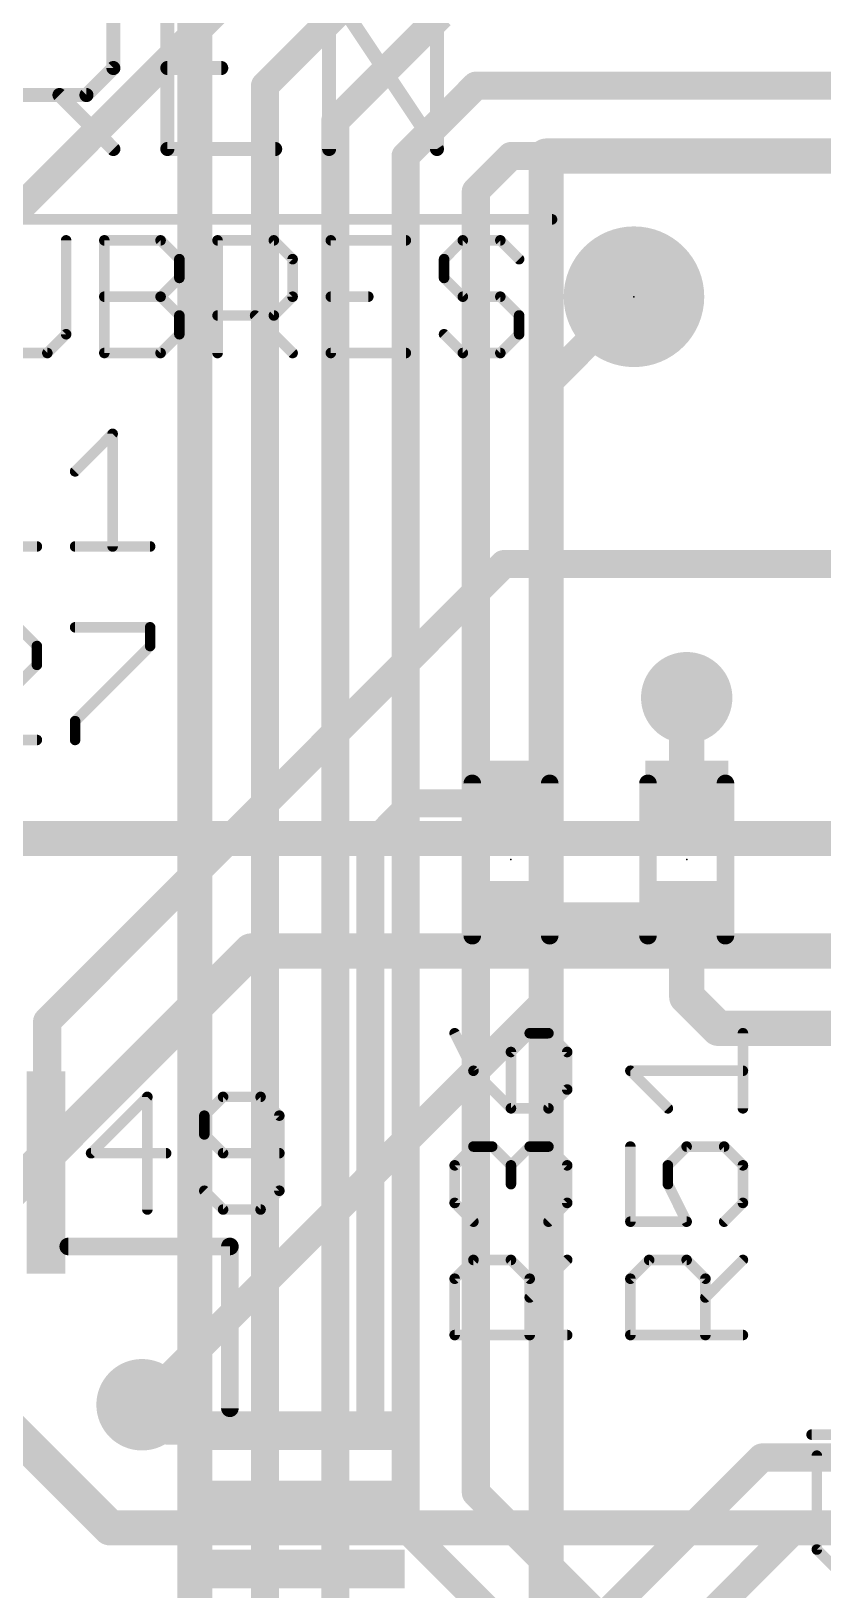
# Model space of a CAD drawing. Extents: x -18 to 144, y -21 to 125.
# Drawn here: x 34.89 to 40.61, y 72.2 to 83.45 of the extents above; entities that cross this region are included whole.
import ezdxf

# ---------------------------------------------------------------- set-up
doc = ezdxf.new("R2010")
doc.units = 0
for name, color, linetype in [('1', 251, 'CONTINUOUS'), ('15', 251, 'CONTINUOUS'), ('16', 175, 'CONTINUOUS'), ('17', 1, 'CONTINUOUS'), ('18', 82, 'CONTINUOUS'), ('2', 82, 'CONTINUOUS'), ('21', 253, 'CONTINUOUS'), ('23', 7, 'CONTINUOUS'), ('25', 253, 'CONTINUOUS'), ('27', 251, 'CONTINUOUS')]:
    doc.layers.add(name, color=color, linetype=linetype)

# ---------------------------------------------------------------- blocks, each defined once
blk = doc.blocks.new('ROUNDP')
at = {"const_width": 0.5}
blk.add_lwpolyline([(0, -0.25, 1), (0, 0.25, 1), (0, -0.25)], format="xyb", dxfattribs=at)
blk = doc.blocks.new('RECT')
blk.add_solid([(-0.5, -0.5), (0.5, -0.5), (-0.5, 0.5), (0.5, 0.5)])
blk = doc.blocks.new('ROUNDV')
at = {"const_width": 0.5}
blk.add_lwpolyline([(0, -0.25, 1), (0, 0.25, 1), (0, -0.25)], format="xyb", dxfattribs=at)

msp = doc.modelspace()

# ---------------------------------------------------------------- linework, layer by layer
at = {"layer": '1'}
for points, const_width in [([(33.782, 81.153), (38.1, 85.471)], 0.2032), ([(38.3032, 79.6036), (35.0012, 76.3016)], 0.2032), ([(44.069, 79.6036), (38.3032, 79.6036)], 0.2032), ([(39.624, 77.905), (39.624, 78.6384)], 0.254), ([(38.3254, 77.8764), (38.354, 77.905)], 0.2032), ([(37.338, 77.5716), (37.6428, 77.8764)], 0.2032), ([(37.6428, 77.8764), (38.3254, 77.8764)], 0.2032), ([(37.338, 73.346), (37.338, 77.5716)], 0.2032), ([(38.354, 77.035), (39.624, 77.035)], 0.254), ([(39.624, 77.035), (39.624, 76.4794)], 0.254), ([(39.624, 76.4794), (39.8526, 76.2508)], 0.254), ([(35.0012, 76.3016), (35.0012, 75.2186)], 0.2032), ([(39.8526, 76.2508), (41.4528, 76.2508)], 0.254), ([(35.0012, 75.2186), (34.992, 75.2094)], 0.2032), ([(35.874, 73.346), (35.687, 73.533)], 0.2032), ([(36.8554, 73.346), (35.874, 73.346)], 0.2032), ([(36.8554, 73.346), (37.338, 73.346)], 0.2032), ([(40.168, 73.152), (38.862, 71.846)], 0.2032), ([(43.688, 73.152), (40.168, 73.152)], 0.2032), ([(40.414, 72.644), (39.116, 71.346)], 0.2032), ([(44.196, 72.644), (40.414, 72.644)], 0.2032)]:
    msp.add_lwpolyline(points, dxfattribs=dict(at, const_width=const_width))
for points, const_width in [([(38.3032, 79.6544, 1), (38.3032, 79.5528)], 0.1016), ([(38.3391, 79.5677, 1), (38.2673, 79.6395)], 0.1016), ([(39.6875, 78.6384, 1), (39.5605, 78.6384)], 0.127), ([(38.3899, 77.8691, 1), (38.3181, 77.9409)], 0.1016), ([(37.6428, 77.9272, 1), (37.6428, 77.8256)], 0.1016), ([(37.6787, 77.8405, 1), (37.6069, 77.9123)], 0.1016), ([(38.2895, 77.9123, 1), (38.3613, 77.8405)], 0.1016), ([(38.3254, 77.8256, 1), (38.3254, 77.9272)], 0.1016), ([(39.5605, 77.905, 1), (39.6875, 77.905)], 0.127), ([(37.3888, 77.5716, 1), (37.2872, 77.5716)], 0.1016), ([(37.3021, 77.6075, 1), (37.3739, 77.5357)], 0.1016), ([(38.354, 77.0985, 1), (38.354, 76.9715)], 0.127), ([(39.6875, 77.035, 1), (39.5605, 77.035)], 0.127), ([(39.624, 76.9715, 1), (39.624, 77.0985)], 0.127), ([(39.6689, 76.5243, 1), (39.5791, 76.4345)], 0.127), ([(39.5605, 76.4794, 1), (39.6875, 76.4794)], 0.127), ([(35.052, 76.3016, 1), (34.9504, 76.3016)], 0.1016), ([(34.9653, 76.3375, 1), (35.0371, 76.2657)], 0.1016), ([(39.8526, 76.3143, 1), (39.8526, 76.1873)], 0.127), ([(39.8077, 76.2059, 1), (39.8975, 76.2957)], 0.127), ([(35.0371, 75.1827, 1), (34.9653, 75.2545)], 0.1016), ([(34.9561, 75.2453, 1), (35.0279, 75.1735)], 0.1016), ([(34.9504, 75.2186, 1), (35.052, 75.2186)], 0.1016), ([(35.7229, 73.5689, 1), (35.6511, 73.4971)], 0.1016), ([(35.874, 73.3968, 1), (35.874, 73.2952)], 0.1016), ([(35.8381, 73.3101, 1), (35.9099, 73.3819)], 0.1016), ([(36.8554, 73.3968, 1), (36.8554, 73.2952)], 0.1016), ([(36.8554, 73.2952, 1), (36.8554, 73.3968)], 0.1016), ([(37.2872, 73.346, 1), (37.3888, 73.346)], 0.1016), ([(37.338, 73.2952, 1), (37.338, 73.3968)], 0.1016), ([(40.168, 73.2028, 1), (40.168, 73.1012)], 0.1016), ([(40.2039, 73.1161, 1), (40.1321, 73.1879)], 0.1016), ([(40.414, 72.6948, 1), (40.414, 72.5932)], 0.1016), ([(40.4499, 72.6081, 1), (40.3781, 72.6799)], 0.1016)]:
    msp.add_lwpolyline(points, format="xyb", dxfattribs=dict(at, const_width=const_width))
at = {"layer": '15'}
for points, const_width in [([(36.068, 64.516), (36.068, 86.868)], 0.254), ([(36.576, 83.058), (37.592, 84.074)], 0.2032), ([(37.084, 82.804), (37.846, 83.566)], 0.2032), ([(36.576, 70.1802), (36.576, 83.058)], 0.2032), ([(38.1, 83.058), (37.592, 82.55)], 0.2032), ([(42.672, 83.058), (38.1, 83.058)], 0.2032), ([(37.084, 71.3232), (37.084, 82.804)], 0.2032), ([(37.592, 82.55), (37.592, 72.644)], 0.2032), ([(38.354, 82.55), (38.1, 82.296)], 0.2032), ([(42.926, 82.55), (38.354, 82.55)], 0.2032), ([(38.608, 52.07), (38.608, 82.55)], 0.254), ([(38.608, 82.55), (68.58, 82.55)], 0.254), ([(38.1, 82.296), (38.1, 72.898)], 0.2032), ([(38.1, 72.898), (40.132, 70.866)], 0.2032), ([(37.592, 72.644), (39.624, 70.612)], 0.2032)]:
    msp.add_lwpolyline(points, dxfattribs=dict(at, const_width=const_width))
for points, const_width in [([(36.6268, 83.058, 1), (36.5252, 83.058)], 0.1016), ([(36.5401, 83.0939, 1), (36.6119, 83.0221)], 0.1016), ([(38.1, 83.1088, 1), (38.1, 83.0072)], 0.1016), ([(38.1359, 83.0221, 1), (38.0641, 83.0939)], 0.1016), ([(37.1348, 82.804, 1), (37.0332, 82.804)], 0.1016), ([(37.0481, 82.8399, 1), (37.1199, 82.7681)], 0.1016), ([(37.6428, 82.55, 1), (37.5412, 82.55)], 0.1016), ([(37.5561, 82.5859, 1), (37.6279, 82.5141)], 0.1016), ([(38.354, 82.6008, 1), (38.354, 82.4992)], 0.1016), ([(38.3899, 82.5141, 1), (38.3181, 82.5859)], 0.1016), ([(38.6715, 82.55, 1), (38.5445, 82.55)], 0.127), ([(38.608, 82.6135, 1), (38.608, 82.4865)], 0.127), ([(38.1508, 82.296, 1), (38.0492, 82.296)], 0.1016), ([(38.0641, 82.3319, 1), (38.1359, 82.2601)], 0.1016), ([(38.1359, 72.9339, 1), (38.0641, 72.8621)], 0.1016), ([(38.0492, 72.898, 1), (38.1508, 72.898)], 0.1016), ([(37.6279, 72.6799, 1), (37.5561, 72.6081)], 0.1016), ([(37.5412, 72.644, 1), (37.6428, 72.644)], 0.1016)]:
    msp.add_lwpolyline(points, format="xyb", dxfattribs=dict(at, const_width=const_width))
at = {"layer": '16', "const_width": 0.254}
for points in [[(45.0596, 77.6224), (34.3916, 77.6224)], [(36.4744, 76.8096), (33.4772, 73.8124)], [(45.5676, 76.8096), (36.4744, 76.8096)], [(35.456, 72.644), (34.492, 73.608)], [(45.212, 72.644), (35.456, 72.644)]]:
    msp.add_lwpolyline(points, dxfattribs=at)
at = {"layer": '16', "const_width": 0.127}
for points in [[(36.4744, 76.8731, 1), (36.4744, 76.7461)], [(36.5193, 76.7647, 1), (36.4295, 76.8545)], [(35.456, 72.7075, 1), (35.456, 72.5805)], [(35.4111, 72.5991, 1), (35.5009, 72.6889)]]:
    msp.add_lwpolyline(points, format="xyb", dxfattribs=at)
at = {"layer": '2', "const_width": 0.2032}
for points in [[(38.608, 80.899), (39.243, 81.534)], [(38.608, 76.454), (38.608, 80.899)], [(35.687, 73.533), (38.608, 76.454)]]:
    msp.add_lwpolyline(points, dxfattribs=at)
at = {"layer": '2', "const_width": 0.1016}
for points in [[(39.2789, 81.4981, 1), (39.2071, 81.5699)], [(38.6588, 80.899, 1), (38.5572, 80.899)], [(38.5721, 80.9349, 1), (38.6439, 80.8631)], [(38.6439, 76.4181, 1), (38.5721, 76.4899)], [(38.5572, 76.454, 1), (38.6588, 76.454)], [(35.6511, 73.5689, 1), (35.7229, 73.4971)]]:
    msp.add_lwpolyline(points, format="xyb", dxfattribs=at)
at = {"layer": '21'}
for points, const_width in [([(35.8698, 83.7702), (35.8698, 82.6008)], 0.1016), ([(37.0392, 82.6008), (37.0392, 83.7702)], 0.1016), ([(37.0392, 83.7702), (37.8188, 82.6008)], 0.1016), ([(37.8188, 82.6008), (37.8188, 83.7702)], 0.1016), ([(35.48, 83.5753), (35.48, 83.1855)], 0.1016), ([(35.48, 83.1855), (35.2851, 82.9906)], 0.1016), ([(35.8698, 83.1855), (36.2596, 83.1855)], 0.1016), ([(35.2851, 82.9906), (34.7004, 82.9906)], 0.1016), ([(35.0902, 82.9906), (35.48, 82.6008)], 0.1016), ([(35.8698, 82.6008), (36.6494, 82.6008)], 0.1016), ([(38.074, 76.92), (38.074, 78.02)], 0.127), ([(38.634, 76.92), (38.634, 78.02)], 0.127), ([(39.344, 78.02), (39.344, 76.92)], 0.127), ([(39.904, 78.02), (39.904, 76.92)], 0.127), ([(35.7254, 75.7562), (35.3187, 75.3494)], 0.0762), ([(35.7254, 74.9427), (35.7254, 75.7562)], 0.0762), ([(36.2729, 75.7562), (36.1373, 75.6206)], 0.0762), ([(36.544, 75.7562), (36.2729, 75.7562)], 0.0762), ([(36.6796, 75.6206), (36.544, 75.7562)], 0.0762), ([(36.1373, 75.6206), (36.1373, 75.485)], 0.0762), ([(36.6796, 75.0783), (36.6796, 75.6206)], 0.0762), ([(36.1373, 75.485), (36.2729, 75.3494)], 0.0762), ([(35.3187, 75.3494), (35.861, 75.3494)], 0.0762), ([(36.2729, 75.3494), (36.6796, 75.3494)], 0.0762), ([(36.1373, 75.0783), (36.2729, 74.9427)], 0.0762), ([(36.544, 74.9427), (36.6796, 75.0783)], 0.0762), ([(36.2729, 74.9427), (36.544, 74.9427)], 0.0762), ([(35.1536, 74.676), (36.322, 74.676)], 0.127), ([(36.322, 74.676), (36.322, 73.5076)], 0.127), ([(40.5268, 73.3171), (43.8012, 73.3171)], 0.0762), ([(40.5649, 73.1654), (40.5649, 72.4875)], 0.0762), ([(40.5649, 72.4875), (40.7005, 72.3519)], 0.0762)]:
    msp.add_lwpolyline(points, dxfattribs=dict(at, const_width=const_width))
for points, const_width in [([(35.4546, 83.1855, 1), (35.5054, 83.1855)], 0.0508), ([(35.4979, 83.1675, 1), (35.462, 83.2035)], 0.0508), ([(35.8698, 83.2109, 1), (35.8698, 83.1601)], 0.0508), ([(36.2596, 83.1601, 1), (36.2596, 83.2109)], 0.0508), ([(35.1081, 83.0086, 1), (35.0722, 82.9726)], 0.0508), ([(35.2671, 83.0086, 1), (35.303, 82.9726)], 0.0508), ([(35.2851, 82.9652, 1), (35.2851, 83.016)], 0.0508), ([(35.462, 82.5828, 1), (35.4979, 82.6188)], 0.0508), ([(35.8698, 82.6262, 1), (35.8698, 82.5754)], 0.0508), ([(35.8444, 82.6008, 1), (35.8952, 82.6008)], 0.0508), ([(36.6494, 82.5754, 1), (36.6494, 82.6262)], 0.0508), ([(37.0138, 82.6008, 1), (37.0646, 82.6008)], 0.0508), ([(37.7934, 82.6008, 1), (37.8442, 82.6008)], 0.0508), ([(37.7976, 82.5867, 1), (37.8399, 82.6149)], 0.0508), ([(38.1058, 78.02, 1), (38.0423, 78.02)], 0.0635), ([(38.6658, 78.02, 1), (38.6022, 78.02)], 0.0635), ([(39.3758, 78.02, 1), (39.3122, 78.02)], 0.0635), ([(39.9358, 78.02, 1), (39.8723, 78.02)], 0.0635), ([(38.0423, 76.92, 1), (38.1058, 76.92)], 0.0635), ([(38.6022, 76.92, 1), (38.6658, 76.92)], 0.0635), ([(39.3122, 76.92, 1), (39.3758, 76.92)], 0.0635), ([(39.8723, 76.92, 1), (39.9358, 76.92)], 0.0635), ([(35.7445, 75.7562, 1), (35.7064, 75.7562)], 0.0381), ([(35.7389, 75.7427, 1), (35.712, 75.7697)], 0.0381), ([(36.2729, 75.7752, 1), (36.2729, 75.7371)], 0.0381), ([(36.2863, 75.7427, 1), (36.2594, 75.7697)], 0.0381), ([(36.5575, 75.7697, 1), (36.5306, 75.7427)], 0.0381), ([(36.544, 75.7371, 1), (36.544, 75.7752)], 0.0381), ([(36.1238, 75.6341, 1), (36.1507, 75.6071)], 0.0381), ([(36.1563, 75.6206, 1), (36.1182, 75.6206)], 0.0381), ([(36.6987, 75.6206, 1), (36.6606, 75.6206)], 0.0381), ([(36.6661, 75.6071, 1), (36.6931, 75.6341)], 0.0381), ([(36.1507, 75.4985, 1), (36.1238, 75.4716)], 0.0381), ([(36.1182, 75.485, 1), (36.1563, 75.485)], 0.0381), ([(35.3187, 75.3685, 1), (35.3187, 75.3304)], 0.0381), ([(35.3052, 75.3629, 1), (35.3322, 75.336)], 0.0381), ([(35.861, 75.3304, 1), (35.861, 75.3685)], 0.0381), ([(36.2729, 75.3685, 1), (36.2729, 75.3304)], 0.0381), ([(36.2594, 75.336, 1), (36.2863, 75.3629)], 0.0381), ([(36.6796, 75.3304, 1), (36.6796, 75.3685)], 0.0381), ([(36.1507, 75.0918, 1), (36.1238, 75.0648)], 0.0381), ([(36.6606, 75.0783, 1), (36.6987, 75.0783)], 0.0381), ([(36.6931, 75.0648, 1), (36.6661, 75.0918)], 0.0381), ([(35.7064, 74.9427, 1), (35.7445, 74.9427)], 0.0381), ([(36.2729, 74.9617, 1), (36.2729, 74.9237)], 0.0381), ([(36.2594, 74.9292, 1), (36.2863, 74.9562)], 0.0381), ([(36.5306, 74.9562, 1), (36.5575, 74.9292)], 0.0381), ([(36.544, 74.9237, 1), (36.544, 74.9617)], 0.0381), ([(35.1536, 74.7078, 1), (35.1536, 74.6442)], 0.0635), ([(36.3538, 74.676, 1), (36.2903, 74.676)], 0.0635), ([(36.322, 74.6442, 1), (36.322, 74.7078)], 0.0635), ([(36.2903, 73.5076, 1), (36.3538, 73.5076)], 0.0635), ([(40.5268, 73.3362, 1), (40.5268, 73.2981)], 0.0381), ([(40.584, 73.1654, 1), (40.5459, 73.1654)], 0.0381), ([(40.5784, 72.501, 1), (40.5515, 72.474)], 0.0381), ([(40.5459, 72.4875, 1), (40.584, 72.4875)], 0.0381)]:
    msp.add_lwpolyline(points, format="xyb", dxfattribs=dict(at, const_width=const_width))
at = {"layer": '23'}
for p in [(39.243, 81.534), (38.354, 77.47), (39.624, 77.47)]:
    msp.add_point(p, dxfattribs=at)
at = {"layer": '25', "const_width": 0.0762}
for points in [[(33.7393, 82.0928), (38.6507, 82.0928)], [(35.1383, 81.2632), (35.1383, 81.9411)], [(35.4145, 81.1276), (35.4145, 81.9411)], [(35.4145, 81.9411), (35.8213, 81.9411)], [(35.8213, 81.9411), (35.9568, 81.8055)], [(36.2331, 81.1276), (36.2331, 81.9411)], [(36.2331, 81.9411), (36.6398, 81.9411)], [(36.6398, 81.9411), (36.7754, 81.8055)], [(37.594, 81.9411), (37.0517, 81.9411)], [(37.0517, 81.9411), (37.0517, 81.1276)], [(38.0058, 81.9411), (37.8703, 81.8055)], [(38.277, 81.9411), (38.0058, 81.9411)], [(38.4126, 81.8055), (38.277, 81.9411)], [(35.9568, 81.8055), (35.9568, 81.6699)], [(36.7754, 81.8055), (36.7754, 81.5343)], [(37.8703, 81.8055), (37.8703, 81.6699)], [(35.9568, 81.6699), (35.8213, 81.5343)], [(37.8703, 81.6699), (38.0058, 81.5343)], [(35.4145, 81.5343), (35.8213, 81.5343)], [(35.8213, 81.5343), (35.9568, 81.3988)], [(36.7754, 81.5343), (36.6398, 81.3988)], [(37.0517, 81.5343), (37.3228, 81.5343)], [(38.0058, 81.5343), (38.277, 81.5343)], [(38.277, 81.5343), (38.4126, 81.3988)], [(35.9568, 81.3988), (35.9568, 81.2632)], [(36.6398, 81.3988), (36.2331, 81.3988)], [(36.5043, 81.3988), (36.7754, 81.1276)], [(38.4126, 81.3988), (38.4126, 81.2632)], [(35.0027, 81.1276), (35.1383, 81.2632)], [(35.9568, 81.2632), (35.8213, 81.1276)], [(38.0058, 81.1276), (37.8703, 81.2632)], [(38.4126, 81.2632), (38.277, 81.1276)], [(34.7315, 81.1276), (35.0027, 81.1276)], [(35.8213, 81.1276), (35.4145, 81.1276)], [(37.0517, 81.1276), (37.594, 81.1276)], [(38.277, 81.1276), (38.0058, 81.1276)], [(37.9469, 76.2158), (38.0825, 75.9447)], [(38.4892, 76.2158), (38.3537, 76.0803)], [(38.6248, 76.2158), (38.4892, 76.2158)], [(38.7604, 76.0803), (38.6248, 76.2158)], [(40.0304, 75.6735), (40.0304, 76.2158)], [(38.3537, 76.0803), (38.3537, 75.6735)], [(38.7604, 75.8091), (38.7604, 76.0803)], [(38.0825, 75.9447), (38.3537, 75.6735)], [(39.4881, 75.6735), (39.2169, 75.9447)], [(39.2169, 75.9447), (40.0304, 75.9447)], [(38.6248, 75.6735), (38.7604, 75.8091)], [(38.3537, 75.6735), (38.6248, 75.6735)], [(37.9469, 75.2617), (38.0825, 75.3973)], [(38.0825, 75.3973), (38.2181, 75.3973)], [(38.2181, 75.3973), (38.3537, 75.2617)], [(38.3537, 75.2617), (38.4892, 75.3973)], [(38.4892, 75.3973), (38.6248, 75.3973)], [(38.6248, 75.3973), (38.7604, 75.2617)], [(39.2169, 75.3973), (39.2169, 74.8549)], [(39.4881, 75.2617), (39.6237, 75.3973)], [(39.6237, 75.3973), (39.8948, 75.3973)], [(39.8948, 75.3973), (40.0304, 75.2617)], [(37.9469, 74.9905), (37.9469, 75.2617)], [(38.3537, 75.2617), (38.3537, 75.1261)], [(38.7604, 75.2617), (38.7604, 74.9905)], [(39.4881, 75.1261), (39.4881, 75.2617)], [(40.0304, 75.2617), (40.0304, 74.9905)], [(39.6237, 74.8549), (39.4881, 75.1261)], [(38.0825, 74.8549), (37.9469, 74.9905)], [(38.7604, 74.9905), (38.6248, 74.8549)], [(40.0304, 74.9905), (39.8948, 74.8549)], [(39.2169, 74.8549), (39.6237, 74.8549)], [(37.9469, 74.4431), (38.0825, 74.5787)], [(38.0825, 74.5787), (38.3537, 74.5787)], [(38.3537, 74.5787), (38.4892, 74.4431)], [(38.4892, 74.3075), (38.7604, 74.5787)], [(39.2169, 74.4431), (39.3525, 74.5787)], [(39.3525, 74.5787), (39.6237, 74.5787)], [(39.6237, 74.5787), (39.7592, 74.4431)], [(39.7592, 74.3075), (40.0304, 74.5787)], [(37.9469, 74.0364), (37.9469, 74.4431)], [(38.4892, 74.4431), (38.4892, 74.0364)], [(39.2169, 74.0364), (39.2169, 74.4431)], [(39.7592, 74.4431), (39.7592, 74.0364)], [(38.7604, 74.0364), (37.9469, 74.0364)], [(40.0304, 74.0364), (39.2169, 74.0364)]]:
    msp.add_lwpolyline(points, dxfattribs=at)
at = {"layer": '25', "const_width": 0.0381}
for points in [[(38.6507, 82.0738, 1), (38.6507, 82.1118)], [(35.1573, 81.9411, 1), (35.1192, 81.9411)], [(35.4336, 81.9411, 1), (35.3955, 81.9411)], [(35.4145, 81.9601, 1), (35.4145, 81.922)], [(35.8347, 81.9546, 1), (35.8078, 81.9276)], [(35.8213, 81.922, 1), (35.8213, 81.9601)], [(36.2521, 81.9411, 1), (36.214, 81.9411)], [(36.2331, 81.9601, 1), (36.2331, 81.922)], [(36.6533, 81.9546, 1), (36.6264, 81.9276)], [(36.6398, 81.922, 1), (36.6398, 81.9601)], [(37.0707, 81.9411, 1), (37.0326, 81.9411)], [(37.0517, 81.9601, 1), (37.0517, 81.922)], [(37.594, 81.922, 1), (37.594, 81.9601)], [(38.0058, 81.9601, 1), (38.0058, 81.922)], [(38.0193, 81.9276, 1), (37.9924, 81.9546)], [(38.2905, 81.9546, 1), (38.2635, 81.9276)], [(38.277, 81.922, 1), (38.277, 81.9601)], [(35.9759, 81.8055, 1), (35.9378, 81.8055)], [(35.9434, 81.792, 1), (35.9703, 81.819)], [(36.7945, 81.8055, 1), (36.7564, 81.8055)], [(36.762, 81.792, 1), (36.7889, 81.819)], [(37.8893, 81.8055, 1), (37.8512, 81.8055)], [(37.8568, 81.819, 1), (37.8837, 81.792)], [(38.3991, 81.792, 1), (38.4261, 81.819)], [(35.9378, 81.6699, 1), (35.9759, 81.6699)], [(35.9703, 81.6565, 1), (35.9434, 81.6834)], [(37.8512, 81.6699, 1), (37.8893, 81.6699)], [(37.8837, 81.6834, 1), (37.8568, 81.6565)], [(35.4145, 81.5534, 1), (35.4145, 81.5153)], [(35.8347, 81.5478, 1), (35.8078, 81.5209)], [(35.8078, 81.5478, 1), (35.8347, 81.5209)], [(35.8213, 81.5153, 1), (35.8213, 81.5534)], [(36.7564, 81.5343, 1), (36.7945, 81.5343)], [(36.7889, 81.5209, 1), (36.762, 81.5478)], [(37.0517, 81.5534, 1), (37.0517, 81.5153)], [(37.3228, 81.5153, 1), (37.3228, 81.5534)], [(38.0058, 81.5534, 1), (38.0058, 81.5153)], [(37.9924, 81.5209, 1), (38.0193, 81.5478)], [(38.2905, 81.5478, 1), (38.2635, 81.5209)], [(38.277, 81.5153, 1), (38.277, 81.5534)], [(35.9759, 81.3988, 1), (35.9378, 81.3988)], [(35.9434, 81.3853, 1), (35.9703, 81.4122)], [(36.2331, 81.4178, 1), (36.2331, 81.3797)], [(36.5177, 81.4122, 1), (36.4908, 81.3853)], [(36.6264, 81.4122, 1), (36.6533, 81.3853)], [(36.6398, 81.3797, 1), (36.6398, 81.4178)], [(38.4316, 81.3988, 1), (38.3935, 81.3988)], [(38.3991, 81.3853, 1), (38.4261, 81.4122)], [(35.1192, 81.2632, 1), (35.1573, 81.2632)], [(35.1517, 81.2497, 1), (35.1248, 81.2767)], [(35.9378, 81.2632, 1), (35.9759, 81.2632)], [(35.9703, 81.2497, 1), (35.9434, 81.2767)], [(37.8837, 81.2767, 1), (37.8568, 81.2497)], [(38.3935, 81.2632, 1), (38.4316, 81.2632)], [(38.4261, 81.2497, 1), (38.3991, 81.2767)], [(34.9892, 81.1411, 1), (35.0162, 81.1141)], [(35.0027, 81.1086, 1), (35.0027, 81.1466)], [(35.4145, 81.1466, 1), (35.4145, 81.1086)], [(35.8078, 81.1411, 1), (35.8347, 81.1141)], [(35.8213, 81.1086, 1), (35.8213, 81.1466)], [(36.762, 81.1141, 1), (36.7889, 81.1411)], [(37.0517, 81.1466, 1), (37.0517, 81.1086)], [(37.594, 81.1086, 1), (37.594, 81.1466)], [(38.0058, 81.1466, 1), (38.0058, 81.1086)], [(37.9924, 81.1141, 1), (38.0193, 81.1411)], [(38.2635, 81.1411, 1), (38.2905, 81.1141)], [(38.277, 81.1086, 1), (38.277, 81.1466)], [(35.3955, 81.1276, 1), (35.4336, 81.1276)], [(36.214, 81.1276, 1), (36.2521, 81.1276)], [(37.0326, 81.1276, 1), (37.0707, 81.1276)], [(37.9639, 76.2244, 1), (37.9299, 76.2073)], [(38.4892, 76.2349, 1), (38.4892, 76.1968)], [(38.5027, 76.2024, 1), (38.4758, 76.2293)], [(38.6383, 76.2293, 1), (38.6113, 76.2024)], [(38.6248, 76.1968, 1), (38.6248, 76.2349)], [(40.0495, 76.2158, 1), (40.0114, 76.2158)], [(38.3727, 76.0803, 1), (38.3346, 76.0803)], [(38.3402, 76.0937, 1), (38.3671, 76.0668)], [(38.7795, 76.0803, 1), (38.7414, 76.0803)], [(38.7469, 76.0668, 1), (38.7739, 76.0937)], [(38.096, 75.9582, 1), (38.069, 75.9312)], [(39.2304, 75.9582, 1), (39.2034, 75.9312)], [(39.2169, 75.9637, 1), (39.2169, 75.9256)], [(40.0304, 75.9256, 1), (40.0304, 75.9637)], [(38.0654, 75.9362, 1), (38.0995, 75.9532)], [(38.7414, 75.8091, 1), (38.7795, 75.8091)], [(38.7739, 75.7956, 1), (38.7469, 75.8226)], [(38.3537, 75.6926, 1), (38.3537, 75.6545)], [(38.3346, 75.6735, 1), (38.3727, 75.6735)], [(38.3402, 75.66, 1), (38.3671, 75.687)], [(38.6113, 75.687, 1), (38.6383, 75.66)], [(38.6248, 75.6545, 1), (38.6248, 75.6926)], [(39.4746, 75.66, 1), (39.5015, 75.687)], [(40.0114, 75.6735, 1), (40.0495, 75.6735)], [(38.0825, 75.4163, 1), (38.0825, 75.3782)], [(38.096, 75.3838, 1), (38.069, 75.4107)], [(38.2315, 75.4107, 1), (38.2046, 75.3838)], [(38.2181, 75.3782, 1), (38.2181, 75.4163)], [(38.4892, 75.4163, 1), (38.4892, 75.3782)], [(38.5027, 75.3838, 1), (38.4758, 75.4107)], [(38.6383, 75.4107, 1), (38.6113, 75.3838)], [(38.6248, 75.3782, 1), (38.6248, 75.4163)], [(39.236, 75.3973, 1), (39.1979, 75.3973)], [(39.6237, 75.4163, 1), (39.6237, 75.3782)], [(39.6371, 75.3838, 1), (39.6102, 75.4107)], [(39.9083, 75.4107, 1), (39.8813, 75.3838)], [(39.8948, 75.3782, 1), (39.8948, 75.4163)], [(37.966, 75.2617, 1), (37.9279, 75.2617)], [(38.3727, 75.2617, 1), (38.3346, 75.2617)], [(38.7795, 75.2617, 1), (38.7414, 75.2617)], [(39.5071, 75.2617, 1), (39.469, 75.2617)], [(40.0495, 75.2617, 1), (40.0114, 75.2617)], [(37.9334, 75.2752, 1), (37.9604, 75.2482)], [(38.3402, 75.2752, 1), (38.3671, 75.2482)], [(38.3402, 75.2482, 1), (38.3671, 75.2752)], [(38.7469, 75.2482, 1), (38.7739, 75.2752)], [(39.4746, 75.2752, 1), (39.5015, 75.2482)], [(40.0169, 75.2482, 1), (40.0439, 75.2752)], [(38.3346, 75.1261, 1), (38.3727, 75.1261)], [(39.5051, 75.1346, 1), (39.471, 75.1176)], [(39.469, 75.1261, 1), (39.5071, 75.1261)], [(37.9604, 75.004, 1), (37.9334, 74.9771)], [(37.9279, 74.9905, 1), (37.966, 74.9905)], [(38.7414, 74.9905, 1), (38.7795, 74.9905)], [(38.7739, 74.9771, 1), (38.7469, 75.004)], [(40.0114, 74.9905, 1), (40.0495, 74.9905)], [(40.0439, 74.9771, 1), (40.0169, 75.004)], [(38.069, 74.8415, 1), (38.096, 74.8684)], [(38.6113, 74.8684, 1), (38.6383, 74.8415)], [(39.2169, 74.874, 1), (39.2169, 74.8359)], [(39.1979, 74.8549, 1), (39.236, 74.8549)], [(39.6066, 74.8464, 1), (39.6407, 74.8635)], [(39.6237, 74.8359, 1), (39.6237, 74.874)], [(39.8813, 74.8684, 1), (39.9083, 74.8415)], [(38.0825, 74.5977, 1), (38.0825, 74.5596)], [(38.096, 74.5652, 1), (38.069, 74.5922)], [(38.3671, 74.5922, 1), (38.3402, 74.5652)], [(38.3537, 74.5596, 1), (38.3537, 74.5977)], [(38.7739, 74.5652, 1), (38.7469, 74.5922)], [(39.3525, 74.5977, 1), (39.3525, 74.5596)], [(39.366, 74.5652, 1), (39.339, 74.5922)], [(39.6371, 74.5922, 1), (39.6102, 74.5652)], [(39.6237, 74.5596, 1), (39.6237, 74.5977)], [(40.0439, 74.5652, 1), (40.0169, 74.5922)], [(37.9334, 74.4566, 1), (37.9604, 74.4296)], [(37.966, 74.4431, 1), (37.9279, 74.4431)], [(38.5083, 74.4431, 1), (38.4702, 74.4431)], [(38.4758, 74.4296, 1), (38.5027, 74.4566)], [(39.236, 74.4431, 1), (39.1979, 74.4431)], [(39.2034, 74.4566, 1), (39.2304, 74.4296)], [(39.7783, 74.4431, 1), (39.7402, 74.4431)], [(39.7458, 74.4296, 1), (39.7727, 74.4566)], [(38.4758, 74.321, 1), (38.5027, 74.2941)], [(39.7458, 74.321, 1), (39.7727, 74.2941)], [(37.9469, 74.0554, 1), (37.9469, 74.0173)], [(38.7604, 74.0173, 1), (38.7604, 74.0554)], [(39.2169, 74.0554, 1), (39.2169, 74.0173)], [(40.0304, 74.0173, 1), (40.0304, 74.0554)], [(37.9279, 74.0364, 1), (37.966, 74.0364)], [(38.4702, 74.0364, 1), (38.5083, 74.0364)], [(39.1979, 74.0364, 1), (39.236, 74.0364)], [(39.7402, 74.0364, 1), (39.7783, 74.0364)]]:
    msp.add_lwpolyline(points, format="xyb", dxfattribs=at)
at = {"layer": '27', "const_width": 0.0762}
for points in [[(35.2033, 80.2729), (35.4744, 80.5441)], [(35.4744, 80.5441), (35.4744, 79.7306)], [(34.3847, 79.7306), (34.927, 79.7306)], [(35.2033, 79.7306), (35.7456, 79.7306)], [(34.927, 79.0115), (34.7914, 79.1471)], [(35.2033, 79.1471), (35.7456, 79.1471)], [(35.7456, 79.1471), (35.7456, 79.0115)], [(34.927, 78.8759), (34.927, 79.0115)], [(35.7456, 79.0115), (35.2033, 78.4692)], [(34.3847, 78.3336), (34.927, 78.8759)], [(35.2033, 78.4692), (35.2033, 78.3336)], [(34.927, 78.3336), (34.3847, 78.3336)]]:
    msp.add_lwpolyline(points, dxfattribs=at)
at = {"layer": '27', "const_width": 0.0381}
for points in [[(35.4935, 80.5441, 1), (35.4554, 80.5441)], [(35.4879, 80.5306, 1), (35.4609, 80.5576)], [(35.1898, 80.2864, 1), (35.2167, 80.2595)], [(34.927, 79.7116, 1), (34.927, 79.7497)], [(35.2033, 79.7497, 1), (35.2033, 79.7116)], [(35.4554, 79.7306, 1), (35.4935, 79.7306)], [(35.7456, 79.7116, 1), (35.7456, 79.7497)], [(35.2033, 79.1661, 1), (35.2033, 79.128)], [(35.7646, 79.1471, 1), (35.7265, 79.1471)], [(35.7456, 79.128, 1), (35.7456, 79.1661)], [(34.9461, 79.0115, 1), (34.908, 79.0115)], [(34.9135, 78.998, 1), (34.9405, 79.025)], [(35.7265, 79.0115, 1), (35.7646, 79.0115)], [(35.7591, 78.998, 1), (35.7321, 79.025)], [(34.9405, 78.8625, 1), (34.9135, 78.8894)], [(34.908, 78.8759, 1), (34.9461, 78.8759)], [(35.2223, 78.4692, 1), (35.1842, 78.4692)], [(35.1898, 78.4827, 1), (35.2167, 78.4557)], [(34.927, 78.3146, 1), (34.927, 78.3526)], [(35.1842, 78.3336, 1), (35.2223, 78.3336)]]:
    msp.add_lwpolyline(points, format="xyb", dxfattribs=at)

# ---------------------------------------------------------------- block references
at = {"layer": '1'}
for p, xscale, yscale, rotation in [((38.354, 77.905), 0.56, 0.6, 270), ((39.624, 77.905), 0.56, 0.6, 90), ((38.354, 77.035), 0.56, 0.6, 270), ((39.624, 77.035), 0.56, 0.6, 90), ((34.992, 75.2094), 0.2794, 1.462, 180), ((36.8554, 73.346), 0.2794, 1.462, 270), ((36.8554, 72.846), 0.2794, 1.462, 270), ((36.8554, 72.346), 0.2794, 1.462, 270)]:
    msp.add_blockref('RECT', p, dxfattribs=dict(at, xscale=xscale, yscale=yscale, rotation=rotation))
at = {"layer": '17'}
for xscale, yscale in [(1.016, 1.016), (1.016, 1.016), (1.016, 1.016), (1.016, 1.016), (0.8128, 0.8128), (0.8128, 0.8128), (0.8128, 0.8128), (0.8128, 0.8128)]:
    msp.add_blockref('ROUNDP', (39.243, 81.534), dxfattribs=dict(at, xscale=xscale, yscale=yscale))
at = {"layer": '18', "xscale": 0.6604, "yscale": 0.6604}
for p in [(39.624, 78.6384), (39.624, 78.6384), (39.624, 78.6384), (39.624, 78.6384), (35.687, 73.533), (35.687, 73.533), (35.687, 73.533), (35.687, 73.533)]:
    msp.add_blockref('ROUNDV', p, dxfattribs=at)

doc.saveas('drawing.dxf')
